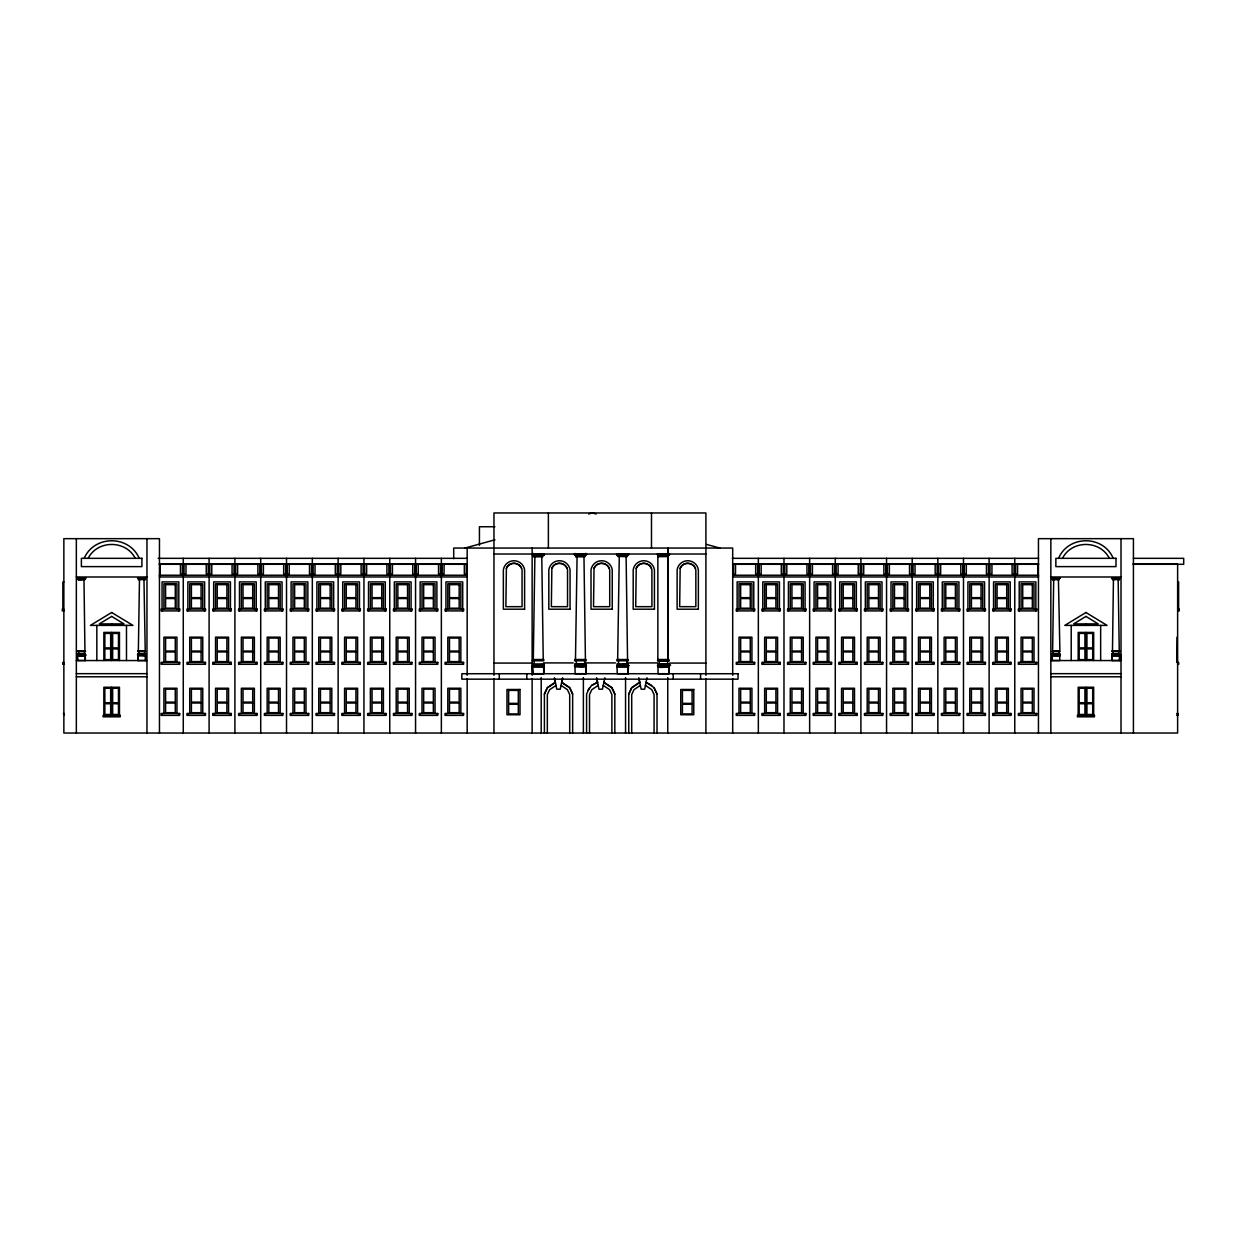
<?xml version="1.0" encoding="UTF-8"?>
<svg xmlns="http://www.w3.org/2000/svg" width="1246" height="1246" viewBox="0 0 1246 1246"><rect width="100%" height="100%" fill="white"/><g stroke="black" fill="none" stroke-linecap="round" stroke-linejoin="round"><path stroke-width="1.5" d="M85.32 653.979L85.304 660.551L77.859 660.551L77.626 655.271M77.361 655.271L77.875 653.979M78.7 653.979L78.7 651.611M84.448 653.979L84.448 651.611M85.258 654.508L85.304 660.551M532.696 673.728L532.104 665.613M532.696 664.943L543.723 664.959M532.867 666.47L532.914 673.728L543.723 673.728L544.331 665.629M543.957 666.065L532.431 666.065L532.93 664.18M534.129 664.196L534.129 660.754M575.045 666.47L575.107 673.728L585.9 673.728L585.978 666.485M575.107 664.943L575.107 664.18C591.352 661.86 588.969 668.962 574.531 665.613M585.199 556.619L575.636 556.619L575.745 553.769L585.293 553.785L585.293 554.891L575.636 554.891M576.322 664.196L576.322 660.754M576.228 554.891L576.228 556.619L576.228 555.482M584.654 664.196L584.654 660.769M616.941 666.065L617.284 673.728L628.077 673.728L628.451 666.065M617.3 664.943L628.093 664.196L628.809 665.629L616.599 665.613L628.233 664.959M618.499 664.196L618.499 660.754M626.831 664.196L626.831 660.769M658.013 666.47L658.075 673.728L668.868 673.728L668.868 664.196L657.701 663.931M657.374 665.613C688.586 661.237 653.963 672.606 658.075 664.18L668.868 664.196M659.29 664.196L659.29 660.754M667.622 664.196L667.622 660.769M669.102 666.485L668.868 673.728M668.65 664.196L669.009 664.959L657.95 664.943M1059.754 653.979L1059.754 660.551L1052.356 660.551L1052.216 653.979L1060.019 653.807L1052.06 653.792M1053.182 653.979L1053.197 651.611M1052.403 578.845L1053.135 579.795L1053.135 579.001M1058.898 653.979L1058.898 651.611M138.368 650.755L139.474 579.67M1112.476 650.755L1113.441 579.67M533.304 659.508L534.877 556.448L541.776 556.464L543.24 659.523M575.481 659.508L577.069 556.448L583.969 556.464L585.418 659.523M619.278 556.448L617.658 659.508M1052.621 650.755L1053.695 579.67M1112.943 578.393L1111.619 578.393L1112.647 577.646M1112.803 578.393L1119.204 577.817L1112.522 577.833M1119.889 578.035L1119.297 578.876L1118.846 578.035M137.512 578.051C140.159 576.602 137.294 580.558 137.808 577.755M145.984 578.378L144.785 578.035M145.844 578.378L144.941 577.63M1052.73 578.596C1068.445 579.032 1052.278 576.555 1052.029 578.533M1053.15 578.378L1052.73 577.63M1058.929 578.051L1060.268 578.222L1058.929 578.393M78.638 579.001L77.314 578.206L78.607 577.879M78.529 578.378L84.899 577.833L78.171 578.596L78.327 579.795L81.597 579.795M85.803 578.393C83.108 579.811 86.099 575.979 85.507 578.689M532.587 555L532.431 553.847M544.144 553.863L544.004 555.015M574.764 555L574.422 553.847M574.624 554.813C574.546 551.153 578.16 556.183 574.562 555M584.857 554.33L585.745 553.38L586.648 554.33L585.324 555.264L584.997 554.33L576.026 554.33M586.321 553.863L586.181 555.015M616.941 555L616.723 554.081M628.7 554.813L627.486 555.171L626.956 553.863M657.732 555C656.128 552.227 661.47 554.252 658.168 555.28M668.744 553.411L669.289 554.813M668.526 553.38C671.625 554.065 666.828 556.619 668.09 553.66M1119.5 660.551L1119.656 653.979L1119.5 660.551L1112.102 660.551L1112.18 653.979M138.072 653.979L137.994 660.551L145.595 660.551L145.595 653.979L137.73 653.807M145.455 660.551L145.439 653.979M1059.754 655.552L1059.692 654.508M562.335 679.07L560.264 689.194L556.775 689.194L554.704 679.07M562.662 677.746L561.681 682.481L569.702 687.839L572.646 694.193M604.84 677.746L602.457 689.194L598.952 689.194L596.896 679.07M616.723 665.613L628.809 665.629M647.032 677.746L644.634 689.194L641.145 689.194L639.073 679.07M506.374 568.347L505.876 606.677L522.058 606.677L522.058 570.185C521.217 562.226 509.038 560.825 506.374 568.347A8.192 8.192 0 0 1 521.56 568.347M551.853 568.347L551.355 606.677L567.537 606.677L567.537 570.185C566.681 562.226 554.517 560.825 551.853 568.347A8.192 8.192 0 0 1 567.039 568.347M594.03 568.347L593.532 606.677L609.715 606.677L609.715 570.185C608.873 562.226 596.694 560.825 594.03 568.347A8.192 8.192 0 0 1 609.216 568.347M636.223 568.347L635.709 606.677L651.907 606.677L651.907 570.185C651.051 562.226 638.887 560.825 636.223 568.347A8.192 8.192 0 0 1 651.393 568.347M680.16 568.347L679.662 606.677L695.844 606.677L695.844 570.185C694.988 562.226 682.824 560.825 680.16 568.347A8.192 8.192 0 0 1 695.346 568.347M574.764 666.065L586.414 666.065M544.393 694.193L547.337 687.839L555.358 682.481L554.377 677.746M628.763 694.193L631.706 687.839L639.728 682.481L638.746 677.746M1118.706 578.035L1120.029 578.035M138.773 577.879L138.711 578.051M144.645 578.035L145.533 577.568M77.33 578.035L78.373 577.63M533.786 554.813L533.662 553.504L532.244 553.847M544.424 554.579L542.913 555.171M616.521 554.081L618.452 554.081L616.941 555.155M1111.899 578.783L1112.647 577.833M1119.749 578.783L1119.204 577.817M138.555 578.596L145.143 577.817L138.415 577.833M85.367 578.86L84.899 577.833M533.366 553.769L533.366 554.891L543.116 554.891L543.116 553.785L533.553 553.769L533.6 556.619L533.6 555.482M618.203 554.33L627.486 554.891L627.486 553.785L617.923 553.769L627.486 554.891M627.283 553.785L628.7 553.863M668.261 553.785L658.713 553.769L658.713 554.891L668.261 554.891L667.747 553.769M587.769 690.533L591.803 685.191L597.535 682.232M589.529 687.839L586.586 694.006L586.586 733.037M1058.555 558.333C1068.429 534.923 1103.349 534.923 1113.223 558.333M1062.464 558.333C1071.762 539.845 1100.016 539.845 1109.314 558.333M84.198 558.333C94.198 534.923 129.21 534.923 139.209 558.333M88.123 558.333C97.531 539.845 125.862 539.845 135.269 558.333M658.495 555.56L658.745 556.619M533.989 554.813L532.385 555M1119.983 654.96L1111.603 654.975L1119.593 654.493M1052.122 654.493L1052.216 655.863L1059.754 655.879M1059.178 579.016L1052.481 579.499L1059.178 579.795M533.849 555L532.572 555.155M669.351 555.015L668.479 555.264M591.803 685.425L597.535 682.481L596.569 677.746M533.927 555.498L534.051 556.619M1112.725 579.795L1119.391 579.39L1112.709 579.016M138.477 579.795L145.33 579.39L138.477 579.016M544.019 555.171L542.695 554.081L544.346 553.863M628.373 555.171L626.863 554.579M658.62 555.155L657.53 555M555.358 682.232L547.337 687.621L544.393 694.006L544.393 733.037M555.996 685.393L549.626 689.677L547.337 694.598L547.337 733.037M598.189 685.393L591.803 689.677L589.514 694.598L589.514 733.037M639.728 682.232L631.706 687.621L628.763 694.006L628.763 733.037M640.366 685.393L633.98 689.677L631.706 694.598L631.706 733.037M465.054 548.053L494.974 539.798M588.657 513.991L592.411 512.963L596.149 513.991M144.988 579.795L144.629 578.206M1119.142 579.795L1118.877 578.206M145.548 578.845C143.773 578.066 145.471 580.729 144.661 579.001M144.941 578.206L144.162 578.596M1118.69 578.206L1112.74 578.222M138.913 651.611L138.913 653.979M145.735 651.627L137.73 651.611M1111.962 650.755L1119.733 650.755M1119.749 651.627L1111.837 651.611M137.59 654.975L145.595 655.552M137.839 655.552L137.994 660.551M138.15 655.879L145.595 655.863M1112.958 653.979L1112.958 651.611M1111.868 654.975L1112.102 660.551M1112.257 655.879L1119.656 655.863M494.911 526.746L479.43 526.746L479.43 545.327M493.961 554.018L536.014 554.018M539.876 554.018L578.627 554.018M582.505 554.018L621.24 554.018M625.118 554.018L705.906 554.018M626.115 556.464L627.548 659.523M158.18 558.333L467.172 558.333M732.337 558.333L1038.588 558.333M1133.424 558.333L1183.7 558.333L1183.7 564.298L1133.159 564.298M159.317 563.986L467.266 563.986M732.695 563.986L1038.588 563.986M1133.159 563.986L1177.626 563.986L1177.626 733.037L63.858 733.037L63.858 538.661L159.457 538.661L159.457 733.037M159.317 564.298L467.172 564.298M732.695 564.298L1038.588 564.298M159.317 575.231L467.172 575.231M732.695 575.231L1038.588 575.231M76.349 576.991L146.966 576.991M159.317 576.96L467.172 576.96M732.695 576.96L1038.588 576.96M1050.845 576.991L1121.011 576.991M145.143 578.596L138.477 578.596L139.396 578.596M143.96 579.67L145.221 650.755M63.858 581.913L62.861 581.913L62.861 609.029M1177.626 581.913L1178.623 581.913L1178.623 609.029M63.858 610.898L62.3 610.898L62.3 609.029L63.593 609.029L63.593 610.898M1177.626 610.898L1179.183 610.898L1179.183 609.029L1177.891 609.029L1177.891 610.898M139.116 650.755L137.854 650.755L145.034 650.755M84.946 650.755L83.98 579.67M1119.251 650.755L1118.16 579.67M137.854 653.807L145.86 653.792M137.901 654.508L145.533 654.493M1118.674 653.792L1111.837 653.807L1119.422 653.792M137.496 654.975L145.922 654.96M137.652 655.271L145.782 655.271M1111.759 655.271L1119.842 655.271M1111.946 655.552L1119.656 655.552M76.349 660.551L146.966 660.551M1050.845 660.551L1121.011 660.551M63.858 662.42L62.783 662.42L62.783 664.289L63.858 664.289M1176.707 662.42L1177.034 637.173M1177.626 662.42L1178.7 662.42L1178.7 664.289L1177.626 664.289M573.253 662.919L543.599 662.919L543.723 673.728M615.431 662.919L585.791 662.919L585.9 673.728M657.623 662.919L627.968 662.919L628.077 673.728M494.101 663.074L532.135 663.074M669.787 663.074L705.906 663.074M76.349 673.665L146.966 673.665M1050.845 673.665L1121.011 673.665M76.349 676.796L146.966 676.796M1050.845 676.796L1121.011 676.796M64.185 713.506L63.39 713.506L64.185 715.375M1177.018 713.506L1178.093 713.506L1178.093 715.375L1177.018 715.375M658.994 554.33L667.965 554.33M533.849 554.33L542.82 554.33M533.459 555.482L543.022 555.482M585.199 555.482L575.636 555.482L575.777 556.619M617.829 555.482L627.377 555.482M658.791 555.482L668.168 555.482M617.595 556.448L627.377 556.619M658.604 556.619L668.168 556.619M533.459 556.619L543.022 556.619M1053.182 578.206L1058.898 578.222M77.314 578.206L84.821 579.016L83.124 579.001M84.448 578.222L78.171 577.817M80.741 579.001L77.984 579.499L84.821 579.795L83.124 579.795M1052.777 650.755L1059.894 650.755L1058.43 579.67M85.46 650.755L77.626 650.755M1051.951 651.611L1060.035 651.611M85.585 651.611L77.626 651.627M77.953 653.792L85.086 653.807M1052.278 654.493L1059.848 654.508M1051.858 655.271L1059.848 655.271M1051.889 654.96L1059.91 655.552L1052.216 655.552M77.782 654.493L85.413 654.508M85.818 654.975C74.698 654.088 75.072 656.673 85.164 655.879M77.532 655.271L85.663 655.271M77.719 655.552L85.476 655.552M532.509 659.508L543.926 659.523M574.686 659.508L586.103 659.523M616.879 659.508L628.296 659.523M657.654 659.508L669.071 659.523M669.071 660.801L657.467 660.754L669.258 660.769M532.322 660.754L543.926 660.785M574.499 660.754L586.29 660.769M616.692 660.754L628.482 660.769M532.322 663.931L543.941 663.931M574.733 663.931L586.118 663.931M616.926 663.931L628.311 663.931M532.79 664.943L544.455 665.629L532.229 665.613M586.041 664.959L574.422 665.613L586.383 665.629M657.592 666.065L669.382 666.065M532.712 666.47L543.941 666.485M617.082 666.47L628.311 666.485M617.284 666.937L628.093 666.937M658.075 666.937L668.65 666.937M532.93 666.937L543.614 666.937M575.107 666.937L585.9 666.937M1052.73 579.779L1052.792 577.817M1118.737 579.001L1118.737 579.795L1118.737 578.596M706.653 544.44L719.767 548.053M646.051 682.481L651.783 685.425M603.874 682.481L611.879 687.839L614.823 694.193M646.051 682.232L654.072 687.621L657.016 694.006L657.016 733.037M645.412 685.393L651.783 689.677L654.072 694.598L654.072 733.037M603.874 682.232L611.879 687.621L614.823 694.006L614.823 733.037M603.22 685.393L609.606 689.677L611.895 694.598L611.895 733.037M561.681 682.232L569.702 687.621L572.646 694.006L572.646 733.037M561.043 685.393L567.428 689.677L569.702 694.598L569.702 733.037M654.072 687.839L657.016 694.193M1118.674 651.611L1118.674 653.979M144.614 651.611L144.614 653.979M1177.891 662.42L1177.891 664.289M1177.299 713.506L1177.299 715.375M1133.424 733.037L1133.424 538.661L1038.448 538.661L1038.448 733.037M1121.011 538.661L1121.011 733.037M1120.512 654.648L1120.512 660.489M1100.654 625.399L1100.654 660.551M1093.677 660.551L1093.677 632.423L1078.179 632.423L1078.179 660.551M1093.677 715.406L1093.677 687.262L1078.179 687.262L1078.179 715.406M1085.936 623.903L1085.936 625.399M1085.936 632.423L1085.936 660.551M1085.936 687.262L1085.936 715.406M1071.202 625.399L1071.202 660.551M1050.845 538.661L1050.845 733.037M1037.731 564.298L1037.731 573.923M1035.862 610.898L1035.862 581.913L1019.212 581.913L1019.212 610.898M1035.862 662.42L1035.862 664.289M1035.862 713.506L1035.862 715.375M1034.009 609.029L1034.009 583.782L1021.066 583.782L1021.066 609.029M1034.009 662.42L1034.009 637.173L1021.066 637.173L1021.066 662.42M1034.009 713.506L1034.009 688.244L1021.066 688.244L1021.066 713.506M1019.212 662.42L1019.212 664.289M1019.212 713.506L1019.212 715.375M1017.577 564.298L1017.577 573.923L1015.63 573.923L1015.63 564.298M1014.774 558.333L1014.774 733.037M1014.042 564.298L1014.042 573.923L1012.095 573.923L1012.095 564.298M1010.21 610.898L1010.21 581.913L993.56 581.913L993.56 610.898M1010.21 662.42L1010.21 664.289M1010.21 713.506L1010.21 715.375M1008.357 609.029L1008.357 583.782L995.414 583.782L995.414 609.029M1008.357 662.42L1008.357 637.173L995.414 637.173L995.414 662.42M1008.357 713.506L1008.357 688.244L995.414 688.244L995.414 713.506M993.56 662.42L993.56 664.289M993.56 713.506L993.56 715.375M991.941 564.298L991.941 573.923L989.994 573.923L989.994 564.298M989.122 558.333L989.122 733.037M988.405 564.298L988.405 573.923L986.443 573.923L986.443 564.298M984.574 610.898L984.574 581.913L967.924 581.913L967.924 610.898M984.574 662.42L984.574 664.289M984.574 713.506L984.574 715.375M982.72 609.029L982.72 583.782L969.777 583.782L969.777 609.029M982.72 662.42L982.72 637.173L969.777 637.173L969.777 662.42M982.72 713.506L982.72 688.244L969.777 688.244L969.777 713.506M967.924 662.42L967.924 664.289M967.924 713.506L967.924 715.375M966.304 564.298L966.304 573.923L964.342 573.923L964.342 564.298M963.485 558.333L963.485 733.037M962.753 564.298L962.753 573.923L960.806 573.923L960.806 564.298M958.937 610.898L958.937 581.913L942.288 581.913L942.288 610.898M958.937 662.42L958.937 664.289M958.937 713.506L958.937 715.375M957.084 609.029L957.084 583.782L944.125 583.782L944.125 609.029M957.084 662.42L957.084 637.173L944.125 637.173L944.125 662.42M957.084 713.506L957.084 688.244L944.125 688.244L944.125 713.506M942.288 662.42L942.288 664.289M942.288 713.506L942.288 715.375M940.652 564.298L940.652 573.923L938.705 573.923L938.705 564.298M937.849 558.333L937.849 733.037M937.117 564.298L937.117 573.923L935.17 573.923L935.17 564.298M933.285 610.898L933.285 581.913L916.635 581.913L916.635 610.898M933.285 662.42L933.285 664.289M933.285 713.506L933.285 715.375M931.432 609.029L931.432 583.782L918.489 583.782L918.489 609.029M931.432 662.42L931.432 637.173L918.489 637.173L918.489 662.42M931.432 713.506L931.432 688.244L918.489 688.244L918.489 713.506M916.635 662.42L916.635 664.289M916.635 713.506L916.635 715.375M915.016 564.298L915.016 573.923L913.053 573.923L913.053 564.298M912.197 558.333L912.197 733.037M911.48 564.298L911.48 573.923L909.518 573.923L909.518 564.298M907.649 610.898L907.649 581.913L890.999 581.913L890.999 610.898M907.649 662.42L907.649 664.289M907.649 713.506L907.649 715.375M905.795 609.029L905.795 583.782L892.852 583.782L892.852 609.029M905.795 662.42L905.795 637.173L892.852 637.173L892.852 662.42M905.795 713.506L905.795 688.244L892.852 688.244L892.852 713.506M890.999 662.42L890.999 664.289M890.999 713.506L890.999 715.375M889.364 564.298L889.364 573.923L887.417 573.923L887.417 564.298M886.56 558.333L886.56 733.037M885.828 564.298L885.828 573.923L883.881 573.923L883.881 564.298M881.997 610.898L881.997 581.913L865.347 581.913L865.347 610.898M881.997 662.42L881.997 664.289M881.997 713.506L881.997 715.375M880.143 609.029L880.143 583.782L867.2 583.782L867.2 609.029M880.143 662.42L880.143 637.173L867.2 637.173L867.2 662.42M880.143 713.506L880.143 688.244L867.2 688.244L867.2 713.506M865.347 662.42L865.347 664.289M865.347 713.506L865.347 715.375M863.727 564.298L863.727 573.923L861.78 573.923L861.78 564.298M860.908 558.333L860.908 733.037M860.192 564.298L860.192 573.923L858.229 573.923L858.229 564.298M856.36 610.898L856.36 581.913L839.711 581.913L839.711 610.898M856.36 662.42L856.36 664.289M856.36 713.506L856.36 715.375M854.507 609.029L854.507 583.782L841.564 583.782L841.564 609.029M854.507 662.42L854.507 637.173L841.564 637.173L841.564 662.42M854.507 713.506L854.507 688.244L841.564 688.244L841.564 713.506M839.711 662.42L839.711 664.289M839.711 713.506L839.711 715.375M838.091 564.298L838.091 573.923L836.128 573.923L836.128 564.298M835.272 558.333L835.272 733.037M834.54 564.298L834.54 573.923L832.593 573.923L832.593 564.298M830.724 610.898L830.724 581.913L814.074 581.913L814.074 610.898M830.724 662.42L830.724 664.289M830.724 713.506L830.724 715.375M828.87 609.029L828.87 583.782L815.912 583.782L815.912 609.029M828.87 662.42L828.87 637.173L815.912 637.173L815.912 662.42M828.87 713.506L828.87 688.244L815.912 688.244L815.912 713.506M814.074 662.42L814.074 664.289M814.074 713.506L814.074 715.375M812.439 564.298L812.439 573.923L810.492 573.923L810.492 564.298M809.635 558.333L809.635 733.037M808.903 564.298L808.903 573.923L806.956 573.923L806.956 564.298M805.072 610.898L805.072 581.913L788.422 581.913L788.422 610.898M805.072 662.42L805.072 664.289M805.072 713.506L805.072 715.375M803.218 609.029L803.218 583.782L790.275 583.782L790.275 609.029M803.218 662.42L803.218 637.173L790.275 637.173L790.275 662.42M803.218 713.506L803.218 688.244L790.275 688.244L790.275 713.506M788.422 662.42L788.422 664.289M788.422 713.506L788.422 715.375M786.802 564.298L786.802 573.923L784.84 573.923L784.84 564.298M783.983 558.333L783.983 733.037M783.267 564.298L783.267 573.923L781.304 573.923L781.304 564.298M779.435 610.898L779.435 581.913L762.786 581.913L762.786 610.898M779.435 662.42L779.435 664.289M779.435 713.506L779.435 715.375M777.582 609.029L777.582 583.782L764.639 583.782L764.639 609.029M777.582 662.42L777.582 637.173L764.639 637.173L764.639 662.42M777.582 713.506L777.582 688.244L764.639 688.244L764.639 713.506M762.786 662.42L762.786 664.289M762.786 713.506L762.786 715.375M761.15 564.298L761.15 573.923L759.203 573.923L759.203 564.298M758.347 558.333L758.347 733.037M757.615 564.298L757.615 573.923L755.668 573.923L755.668 564.298M753.783 610.898L753.783 581.913L737.134 581.913L737.134 610.898M753.783 662.42L753.783 664.289M753.783 713.506L753.783 715.375M751.93 609.029L751.93 583.782L738.987 583.782L738.987 609.029M751.93 662.42L751.93 637.173L738.987 637.173L738.987 662.42M751.93 713.506L751.93 688.244L738.987 688.244L738.987 713.506M737.134 662.42L737.134 664.289M737.134 713.506L737.134 715.375M735.514 564.298L735.514 573.923L733.567 573.923L733.567 564.298M732.695 675.239L732.695 548.053L453.7 548.053L453.7 558.675M732.695 678.634L732.695 733.037M705.906 675.239L705.906 512.963L493.961 512.963L493.961 675.239M705.906 678.556L705.906 733.037M700.579 673.728L700.579 679.163M673.214 673.728L673.214 679.163M667.887 548.053L667.887 660.193M667.747 548.053L667.747 659.819M667.747 677.559L667.747 733.037M657.857 553.847L657.857 660.193M651.487 512.963L651.487 548.053M625.554 677.559L625.554 733.037M583.377 677.559L583.377 733.037M548.38 512.963L548.38 548.053M541.2 677.559L541.2 733.037M532.135 548.053L532.135 675.239M532.135 678.556L532.135 733.037M526.809 673.728L526.809 679.163M499.288 673.728L499.288 679.163M493.961 678.556L493.961 733.037M467.172 548.053L467.172 675.239M467.172 678.634L467.172 733.037M466.315 564.298L466.315 573.923L464.337 573.923L464.337 564.298M462.702 610.898L462.702 581.913L445.943 581.913L445.943 610.898M462.702 662.42L462.702 664.289M462.702 713.506L462.702 715.375M460.849 609.029L460.849 583.782L447.812 583.782L447.812 609.029M460.849 662.42L460.849 637.173L447.812 637.173L447.812 662.42M460.849 713.506L460.849 688.244L447.812 688.244L447.812 713.506M445.943 662.42L445.943 664.289M445.943 713.506L445.943 715.375M444.059 564.298L444.059 573.923L442.096 573.923L442.096 564.298M441.364 558.333L441.364 733.037M440.492 564.298L440.492 573.923L438.53 573.923L438.53 564.298M436.894 610.898L436.894 581.913L420.136 581.913L420.136 610.898M436.894 662.42L436.894 664.289M436.894 713.506L436.894 715.375M435.041 609.029L435.041 583.782L422.005 583.782L422.005 609.029M435.041 662.42L435.041 637.173L422.005 637.173L422.005 662.42M435.041 713.506L435.041 688.244L422.005 688.244L422.005 713.506M420.136 662.42L420.136 664.289M420.136 713.506L420.136 715.375M418.251 564.298L418.251 573.923L416.289 573.923L416.289 564.298M415.557 558.333L415.557 733.037M414.684 564.298L414.684 573.923L412.722 573.923L412.722 564.298M411.087 610.898L411.087 581.913L394.328 581.913L394.328 610.898M411.087 662.42L411.087 664.289M411.087 713.506L411.087 715.375M409.218 609.029L409.218 583.782L396.197 583.782L396.197 609.029M409.218 662.42L409.218 637.173L396.197 637.173L396.197 662.42M409.218 713.506L409.218 688.244L396.197 688.244L396.197 713.506M394.328 662.42L394.328 664.289M394.328 713.506L394.328 715.375M392.443 564.298L392.443 573.923L390.481 573.923L390.481 564.298M389.749 558.333L389.749 733.037M388.877 564.298L388.877 573.923L386.914 573.923L386.914 564.298M385.279 610.898L385.279 581.913L368.52 581.913L368.52 610.898M385.279 662.42L385.279 664.289M385.279 713.506L385.279 715.375M383.41 609.029L383.41 583.782L370.389 583.782L370.389 609.029M383.41 662.42L383.41 637.173L370.389 637.173L370.389 662.42M383.41 713.506L383.41 688.244L370.389 688.244L370.389 713.506M368.52 662.42L368.52 664.289M368.52 713.506L368.52 715.375M366.636 564.298L366.636 573.923L364.673 573.923L364.673 564.298M363.941 558.333L363.941 733.037M363.069 564.298L363.069 573.923L361.106 573.923L361.106 564.298M359.471 610.898L359.471 581.913L342.712 581.913L342.712 610.898M359.471 662.42L359.471 664.289M359.471 713.506L359.471 715.375M357.602 609.029L357.602 583.782L344.581 583.782L344.581 609.029M357.602 662.42L357.602 637.173L344.581 637.173L344.581 662.42M357.602 713.506L357.602 688.244L344.581 688.244L344.581 713.506M342.712 662.42L342.712 664.289M342.712 713.506L342.712 715.375M340.828 564.298L340.828 573.923L338.865 573.923L338.865 564.298M338.133 558.333L338.133 733.037M337.261 564.298L337.261 573.923L335.299 573.923L335.299 564.298M333.663 610.898L333.663 581.913L316.905 581.913L316.905 610.898M333.663 662.42L333.663 664.289M333.663 713.506L333.663 715.375M331.794 609.029L331.794 583.782L318.774 583.782L318.774 609.029M331.794 662.42L331.794 637.173L318.774 637.173L318.774 662.42M331.794 713.506L331.794 688.244L318.774 688.244L318.774 713.506M316.905 662.42L316.905 664.289M316.905 713.506L316.905 715.375M315.02 564.298L315.02 573.923L313.058 573.923L313.058 564.298M312.325 558.333L312.325 733.037M311.453 564.298L311.453 573.923L309.491 573.923L309.491 564.298M307.855 610.898L307.855 581.913L291.097 581.913L291.097 610.898M307.855 662.42L307.855 664.289M307.855 713.506L307.855 715.375M305.986 609.029L305.986 583.782L292.966 583.782L292.966 609.029M305.986 662.42L305.986 637.173L292.966 637.173L292.966 662.42M305.986 713.506L305.986 688.244L292.966 688.244L292.966 713.506M291.097 662.42L291.097 664.289M291.097 713.506L291.097 715.375M289.212 564.298L289.212 573.923L287.25 573.923L287.25 564.298M286.518 558.333L286.518 733.037M285.646 564.298L285.646 573.923L283.683 573.923L283.683 564.298M282.048 610.898L282.048 581.913L265.289 581.913L265.289 610.898M282.048 662.42L282.048 664.289M282.048 713.506L282.048 715.375M280.179 609.029L280.179 583.782L267.158 583.782L267.158 609.029M280.179 662.42L280.179 637.173L267.158 637.173L267.158 662.42M280.179 713.506L280.179 688.244L267.158 688.244L267.158 713.506M265.289 662.42L265.289 664.289M265.289 713.506L265.289 715.375M263.404 564.298L263.404 573.923L261.442 573.923L261.442 564.298M260.71 558.333L260.71 733.037M259.838 564.298L259.838 573.923L257.875 573.923L257.875 564.298M256.24 610.898L256.24 581.913L239.481 581.913L239.481 610.898M256.24 662.42L256.24 664.289M256.24 713.506L256.24 715.375M254.371 609.029L254.371 583.782L241.35 583.782L241.35 609.029M254.371 662.42L254.371 637.173L241.35 637.173L241.35 662.42M254.371 713.506L254.371 688.244L241.35 688.244L241.35 713.506M239.481 662.42L239.481 664.289M239.481 713.506L239.481 715.375M237.597 564.298L237.597 573.923L235.634 573.923L235.634 564.298M234.902 558.333L234.902 733.037M234.03 564.298L234.03 573.923L232.068 573.923L232.068 564.298M230.432 610.898L230.432 581.913L213.673 581.913L213.673 610.898M230.432 662.42L230.432 664.289M230.432 713.506L230.432 715.375M228.563 609.029L228.563 583.782L215.542 583.782L215.542 609.029M228.563 662.42L228.563 637.173L215.542 637.173L215.542 662.42M228.563 713.506L228.563 688.244L215.542 688.244L215.542 713.506M213.673 662.42L213.673 664.289M213.673 713.506L213.673 715.375M211.789 564.298L211.789 573.923L209.811 573.923L209.811 564.298M209.094 558.333L209.094 733.037M208.222 564.298L208.222 573.923L206.26 573.923L206.26 564.298M204.624 610.898L204.624 581.913L187.866 581.913L187.866 610.898M204.624 662.42L204.624 664.289M204.624 713.506L204.624 715.375M202.755 609.029L202.755 583.782L189.735 583.782L189.735 609.029M202.755 662.42L202.755 637.173L189.735 637.173L189.735 662.42M202.755 713.506L202.755 688.244L189.735 688.244L189.735 713.506M187.866 662.42L187.866 664.289M187.866 713.506L187.866 715.375M185.981 564.298L185.981 573.923L184.003 573.923L184.003 564.298M183.271 558.333L183.271 733.037M182.414 564.298L182.414 573.923L180.452 573.923L180.452 564.298M178.817 610.898L178.817 581.913L162.058 581.913L162.058 610.898M178.817 662.42L178.817 664.289M178.817 713.506L178.817 715.375M176.948 609.029L176.948 583.782L163.911 583.782L163.911 609.029M176.948 662.42L176.948 637.173L163.911 637.173L163.911 662.42M176.948 713.506L176.948 688.244L163.911 688.244L163.911 713.506M162.058 662.42L162.058 664.289M162.058 713.506L162.058 715.375M160.173 564.298L160.173 573.923M146.966 538.661L146.966 733.037M126.485 625.399L126.485 660.551M119.46 660.551L119.46 632.423L103.854 632.423L103.854 660.551M119.46 715.406L119.46 687.262L103.854 687.262L103.854 715.406M111.657 623.903L111.657 625.399M111.657 632.423L111.657 660.551M111.657 687.262L111.657 715.406M96.83 625.399L96.83 660.551M76.349 538.661L76.349 733.037M63.593 662.42L63.593 664.289M1085.936 612.502L1064.8 625.399L1107.071 625.399L1085.936 612.502M1085.936 616.412L1073.663 623.903L1098.193 623.903L1085.936 616.412M111.657 612.502L90.382 625.399L132.933 625.399L111.657 612.502M111.657 616.412L99.306 623.903L124.008 623.903L111.657 616.412M141.919 558.333L81.395 558.333L81.395 566.619L141.919 566.619L141.919 558.333M1115.995 558.333L1055.86 558.333L1055.86 566.619L1115.995 566.619L1115.995 558.333M175.281 584.67L165.593 584.67L165.593 597.659L175.281 597.659L175.281 584.67M201.089 584.67L191.401 584.67L191.401 597.659L201.089 597.659L201.089 584.67M226.897 584.67L217.209 584.67L217.209 597.659L226.897 597.659L226.897 584.67M252.704 584.67L243.017 584.67L243.017 597.659L252.704 597.659L252.704 584.67M278.512 584.67L268.825 584.67L268.825 597.659L278.512 597.659L278.512 584.67M304.32 584.67L294.632 584.67L294.632 597.659L304.32 597.659L304.32 584.67M330.128 584.67L320.44 584.67L320.44 597.659L330.128 597.659L330.128 584.67M355.935 584.67L346.248 584.67L346.248 597.659L355.935 597.659L355.935 584.67M381.743 584.67L372.056 584.67L372.056 597.659L381.743 597.659L381.743 584.67M407.551 584.67L397.863 584.67L397.863 597.659L407.551 597.659L407.551 584.67M433.359 584.67L423.671 584.67L423.671 597.659L433.359 597.659L433.359 584.67M459.167 584.67L449.479 584.67L449.479 597.659L459.167 597.659L459.167 584.67M750.279 584.67L740.654 584.67L740.654 597.659L750.279 597.659L750.279 584.67M775.915 584.67L766.29 584.67L766.29 597.659L775.915 597.659L775.915 584.67M801.567 584.67L791.942 584.67L791.942 597.659L801.567 597.659L801.567 584.67M827.204 584.67L817.578 584.67L817.578 597.659L827.204 597.659L827.204 584.67M852.84 584.67L843.215 584.67L843.215 597.659L852.84 597.659L852.84 584.67M878.492 584.67L868.867 584.67L868.867 597.659L878.492 597.659L878.492 584.67M904.129 584.67L894.503 584.67L894.503 597.659L904.129 597.659L904.129 584.67M929.781 584.67L920.155 584.67L920.155 597.659L929.781 597.659L929.781 584.67M955.417 584.67L945.792 584.67L945.792 597.659L955.417 597.659L955.417 584.67M981.054 584.67L971.428 584.67L971.428 597.659L981.054 597.659L981.054 584.67M1006.706 584.67L997.08 584.67L997.08 597.659L1006.706 597.659L1006.706 584.67M1032.342 584.67L1022.717 584.67L1022.717 597.659L1032.342 597.659L1032.342 584.67M175.281 598.547L165.593 598.547L165.593 608.204L175.281 608.204L175.281 598.547M201.089 598.547L191.401 598.547L191.401 608.204L201.089 608.204L201.089 598.547M226.897 598.547L217.209 598.547L217.209 608.204L226.897 608.204L226.897 598.547M252.704 598.547L243.017 598.547L243.017 608.204L252.704 608.204L252.704 598.547M278.512 598.547L268.825 598.547L268.825 608.204L278.512 608.204L278.512 598.547M304.32 598.547L294.632 598.547L294.632 608.204L304.32 608.204L304.32 598.547M330.128 598.547L320.44 598.547L320.44 608.204L330.128 608.204L330.128 598.547M355.935 598.547L346.248 598.547L346.248 608.204L355.935 608.204L355.935 598.547M381.743 598.547L372.056 598.547L372.056 608.204L381.743 608.204L381.743 598.547M407.551 598.547L397.863 598.547L397.863 608.204L407.551 608.204L407.551 598.547M433.359 598.547L423.671 598.547L423.671 608.204L433.359 608.204L433.359 598.547M459.167 598.547L449.479 598.547L449.479 608.204L459.167 608.204L459.167 598.547M750.279 598.547L740.654 598.547L740.654 608.204L750.279 608.204L750.279 598.547M775.915 598.547L766.29 598.547L766.29 608.204L775.915 608.204L775.915 598.547M801.567 598.547L791.942 598.547L791.942 608.204L801.567 608.204L801.567 598.547M827.204 598.547L817.578 598.547L817.578 608.204L827.204 608.204L827.204 598.547M852.84 598.547L843.215 598.547L843.215 608.204L852.84 608.204L852.84 598.547M878.492 598.547L868.867 598.547L868.867 608.204L878.492 608.204L878.492 598.547M904.129 598.547L894.503 598.547L894.503 608.204L904.129 608.204L904.129 598.547M929.781 598.547L920.155 598.547L920.155 608.204L929.781 608.204L929.781 598.547M955.417 598.547L945.792 598.547L945.792 608.204L955.417 608.204L955.417 598.547M981.054 598.547L971.428 598.547L971.428 608.204L981.054 608.204L981.054 598.547M1006.706 598.547L997.08 598.547L997.08 608.204L1006.706 608.204L1006.706 598.547M1032.342 598.547L1022.717 598.547L1022.717 608.204L1032.342 608.204L1032.342 598.547M179.689 609.029L161.17 609.029L161.17 610.898L179.689 610.898L179.689 609.029M205.497 609.029L186.978 609.029L186.978 610.898L205.497 610.898L205.497 609.029M231.304 609.029L212.786 609.029L212.786 610.898L231.304 610.898L231.304 609.029M257.112 609.029L238.609 609.029L238.609 610.898L257.112 610.898L257.112 609.029M282.92 609.029L264.417 609.029L264.417 610.898L282.92 610.898L282.92 609.029M308.728 609.029L290.225 609.029L290.225 610.898L308.728 610.898L308.728 609.029M334.535 609.029L316.032 609.029L316.032 610.898L334.535 610.898L334.535 609.029M360.343 609.029L341.84 609.029L341.84 610.898L360.343 610.898L360.343 609.029M386.167 609.029L367.648 609.029L367.648 610.898L386.167 610.898L386.167 609.029M411.974 609.029L393.456 609.029L393.456 610.898L411.974 610.898L411.974 609.029M437.782 609.029L419.263 609.029L419.263 610.898L437.782 610.898L437.782 609.029M463.59 609.029L445.071 609.029L445.071 610.898L463.59 610.898L463.59 609.029M754.655 609.029L736.261 609.029L736.261 610.898L754.655 610.898L754.655 609.029M780.308 609.029L761.913 609.029L761.913 610.898L780.308 610.898L780.308 609.029M805.944 609.029L787.55 609.029L787.55 610.898L805.944 610.898L805.944 609.029M831.596 609.029L813.202 609.029L813.202 610.898L831.596 610.898L831.596 609.029M857.232 609.029L838.838 609.029L838.838 610.898L857.232 610.898L857.232 609.029M882.869 609.029L864.475 609.029L864.475 610.898L882.869 610.898L882.869 609.029M908.521 609.029L890.127 609.029L890.127 610.898L908.521 610.898L908.521 609.029M934.157 609.029L915.763 609.029L915.763 610.898L934.157 610.898L934.157 609.029M959.809 609.029L941.415 609.029L941.415 610.898L959.809 610.898L959.809 609.029M985.446 609.029L967.052 609.029L967.052 610.898L985.446 610.898L985.446 609.029M1011.082 609.029L992.688 609.029L992.688 610.898L1011.082 610.898L1011.082 609.029M1036.734 609.029L1018.34 609.029L1018.34 610.898L1036.734 610.898L1036.734 609.029M524.597 609.201L503.353 609.201L503.353 569.843A10.747 10.747 0 0 1 524.597 569.843L524.597 609.201M570.061 609.201L548.816 609.201L548.816 569.843A10.747 10.747 0 0 1 570.061 569.843L570.061 609.201M612.253 609.201L591.009 609.201L591.009 569.843A10.747 10.747 0 0 1 612.253 569.843L612.253 609.201M654.43 609.201L633.186 609.201L633.186 569.843A10.747 10.747 0 0 1 654.43 569.843L654.43 609.201M698.367 609.201L677.123 609.201L677.123 569.843A10.747 10.747 0 0 1 698.367 569.843L698.367 609.201M110.66 633.42L104.851 633.42L104.851 647.889L110.66 647.889L110.66 633.42M118.463 633.42L112.654 633.42L112.654 647.889L118.463 647.889L118.463 633.42M1084.939 633.42L1079.176 633.42L1079.176 647.889L1084.939 647.889L1084.939 633.42M1092.695 633.42L1086.933 633.42L1086.933 647.889L1092.695 647.889L1092.695 633.42M175.281 638.061L165.593 638.061L165.593 651.051L175.281 651.051L175.281 638.061M201.089 638.061L191.401 638.061L191.401 651.051L201.089 651.051L201.089 638.061M226.897 638.061L217.209 638.061L217.209 651.051L226.897 651.051L226.897 638.061M252.704 638.061L243.017 638.061L243.017 651.051L252.704 651.051L252.704 638.061M278.512 638.061L268.825 638.061L268.825 651.051L278.512 651.051L278.512 638.061M304.32 638.061L294.632 638.061L294.632 651.051L304.32 651.051L304.32 638.061M330.128 638.061L320.44 638.061L320.44 651.051L330.128 651.051L330.128 638.061M355.935 638.061L346.248 638.061L346.248 651.051L355.935 651.051L355.935 638.061M381.743 638.061L372.056 638.061L372.056 651.051L381.743 651.051L381.743 638.061M407.551 638.061L397.863 638.061L397.863 651.051L407.551 651.051L407.551 638.061M433.359 638.061L423.671 638.061L423.671 651.051L433.359 651.051L433.359 638.061M459.167 638.061L449.479 638.061L449.479 651.051L459.167 651.051L459.167 638.061M750.279 638.061L740.654 638.061L740.654 651.051L750.279 651.051L750.279 638.061M775.915 638.061L766.29 638.061L766.29 651.051L775.915 651.051L775.915 638.061M801.567 638.061L791.942 638.061L791.942 651.051L801.567 651.051L801.567 638.061M827.204 638.061L817.578 638.061L817.578 651.051L827.204 651.051L827.204 638.061M852.84 638.061L843.215 638.061L843.215 651.051L852.84 651.051L852.84 638.061M878.492 638.061L868.867 638.061L868.867 651.051L878.492 651.051L878.492 638.061M904.129 638.061L894.503 638.061L894.503 651.051L904.129 651.051L904.129 638.061M929.781 638.061L920.155 638.061L920.155 651.051L929.781 651.051L929.781 638.061M955.417 638.061L945.792 638.061L945.792 651.051L955.417 651.051L955.417 638.061M981.054 638.061L971.428 638.061L971.428 651.051L981.054 651.051L981.054 638.061M1006.706 638.061L997.08 638.061L997.08 651.051L1006.706 651.051L1006.706 638.061M1032.342 638.061L1022.717 638.061L1022.717 651.051L1032.342 651.051L1032.342 638.061M110.66 648.886L104.851 648.886L104.851 659.632L110.66 659.632L110.66 648.886M118.463 648.886L112.654 648.886L112.654 659.632L118.463 659.632L118.463 648.886M1084.939 648.886L1079.176 648.886L1079.176 659.632L1084.939 659.632L1084.939 648.886M1092.695 648.886L1086.933 648.886L1086.933 659.632L1092.695 659.632L1092.695 648.886M175.281 651.938L165.593 651.938L165.593 661.595L175.281 661.595L175.281 651.938M201.089 651.938L191.401 651.938L191.401 661.595L201.089 661.595L201.089 651.938M226.897 651.938L217.209 651.938L217.209 661.595L226.897 661.595L226.897 651.938M252.704 651.938L243.017 651.938L243.017 661.595L252.704 661.595L252.704 651.938M278.512 651.938L268.825 651.938L268.825 661.595L278.512 661.595L278.512 651.938M304.32 651.938L294.632 651.938L294.632 661.595L304.32 661.595L304.32 651.938M330.128 651.938L320.44 651.938L320.44 661.595L330.128 661.595L330.128 651.938M355.935 651.938L346.248 651.938L346.248 661.595L355.935 661.595L355.935 651.938M381.743 651.938L372.056 651.938L372.056 661.595L381.743 661.595L381.743 651.938M407.551 651.938L397.863 651.938L397.863 661.595L407.551 661.595L407.551 651.938M433.359 651.938L423.671 651.938L423.671 661.595L433.359 661.595L433.359 651.938M459.167 651.938L449.479 651.938L449.479 661.595L459.167 661.595L459.167 651.938M750.279 651.938L740.654 651.938L740.654 661.595L750.279 661.595L750.279 651.938M775.915 651.938L766.29 651.938L766.29 661.595L775.915 661.595L775.915 651.938M801.567 651.938L791.942 651.938L791.942 661.595L801.567 661.595L801.567 651.938M827.204 651.938L817.578 651.938L817.578 661.595L827.204 661.595L827.204 651.938M852.84 651.938L843.215 651.938L843.215 661.595L852.84 661.595L852.84 651.938M878.492 651.938L868.867 651.938L868.867 661.595L878.492 661.595L878.492 651.938M904.129 651.938L894.503 651.938L894.503 661.595L904.129 661.595L904.129 651.938M929.781 651.938L920.155 651.938L920.155 661.595L929.781 661.595L929.781 651.938M955.417 651.938L945.792 651.938L945.792 661.595L955.417 661.595L955.417 651.938M981.054 651.938L971.428 651.938L971.428 661.595L981.054 661.595L981.054 651.938M1006.706 651.938L997.08 651.938L997.08 661.595L1006.706 661.595L1006.706 651.938M1032.342 651.938L1022.717 651.938L1022.717 661.595L1032.342 661.595L1032.342 651.938M179.689 662.42L161.17 662.42L161.17 664.289L179.689 664.289L179.689 662.42M205.497 662.42L186.978 662.42L186.978 664.289L205.497 664.289L205.497 662.42M231.304 662.42L212.786 662.42L212.786 664.289L231.304 664.289L231.304 662.42M257.112 662.42L238.609 662.42L238.609 664.289L257.112 664.289L257.112 662.42M282.92 662.42L264.417 662.42L264.417 664.289L282.92 664.289L282.92 662.42M308.728 662.42L290.225 662.42L290.225 664.289L308.728 664.289L308.728 662.42M334.535 662.42L316.032 662.42L316.032 664.289L334.535 664.289L334.535 662.42M360.343 662.42L341.84 662.42L341.84 664.289L360.343 664.289L360.343 662.42M386.167 662.42L367.648 662.42L367.648 664.289L386.167 664.289L386.167 662.42M411.974 662.42L393.456 662.42L393.456 664.289L411.974 664.289L411.974 662.42M437.782 662.42L419.263 662.42L419.263 664.289L437.782 664.289L437.782 662.42M463.59 662.42L445.071 662.42L445.071 664.289L463.59 664.289L463.59 662.42M754.655 662.42L736.261 662.42L736.261 664.289L754.655 664.289L754.655 662.42M780.308 662.42L761.913 662.42L761.913 664.289L780.308 664.289L780.308 662.42M805.944 662.42L787.55 662.42L787.55 664.289L805.944 664.289L805.944 662.42M831.596 662.42L813.202 662.42L813.202 664.289L831.596 664.289L831.596 662.42M857.232 662.42L838.838 662.42L838.838 664.289L857.232 664.289L857.232 662.42M882.869 662.42L864.475 662.42L864.475 664.289L882.869 664.289L882.869 662.42M908.521 662.42L890.127 662.42L890.127 664.289L908.521 664.289L908.521 662.42M934.157 662.42L915.763 662.42L915.763 664.289L934.157 664.289L934.157 662.42M959.809 662.42L941.415 662.42L941.415 664.289L959.809 664.289L959.809 662.42M985.446 662.42L967.052 662.42L967.052 664.289L985.446 664.289L985.446 662.42M1011.082 662.42L992.688 662.42L992.688 664.289L1011.082 664.289L1011.082 662.42M1036.734 662.42L1018.34 662.42L1018.34 664.289L1036.734 664.289L1036.734 662.42M738.037 673.728L461.845 673.728L461.845 679.163L738.037 679.163L738.037 673.728M110.66 688.275L104.851 688.275L104.851 702.728L110.66 702.728L110.66 688.275M118.463 688.275L112.654 688.275L112.654 702.728L118.463 702.728L118.463 688.275M1084.939 688.275L1079.176 688.275L1079.176 702.728L1084.939 702.728L1084.939 688.275M1092.695 688.275L1086.933 688.275L1086.933 702.728L1092.695 702.728L1092.695 688.275M175.281 689.147L165.593 689.147L165.593 702.121L175.281 702.121L175.281 689.147M201.089 689.147L191.401 689.147L191.401 702.121L201.089 702.121L201.089 689.147M226.897 689.147L217.209 689.147L217.209 702.121L226.897 702.121L226.897 689.147M252.704 689.147L243.017 689.147L243.017 702.121L252.704 702.121L252.704 689.147M278.512 689.147L268.825 689.147L268.825 702.121L278.512 702.121L278.512 689.147M304.32 689.147L294.632 689.147L294.632 702.121L304.32 702.121L304.32 689.147M330.128 689.147L320.44 689.147L320.44 702.121L330.128 702.121L330.128 689.147M355.935 689.147L346.248 689.147L346.248 702.121L355.935 702.121L355.935 689.147M381.743 689.147L372.056 689.147L372.056 702.121L381.743 702.121L381.743 689.147M407.551 689.147L397.863 689.147L397.863 702.121L407.551 702.121L407.551 689.147M433.359 689.147L423.671 689.147L423.671 702.121L433.359 702.121L433.359 689.147M459.167 689.147L449.479 689.147L449.479 702.121L459.167 702.121L459.167 689.147M750.279 689.147L740.654 689.147L740.654 702.121L750.279 702.121L750.279 689.147M775.915 689.147L766.29 689.147L766.29 702.121L775.915 702.121L775.915 689.147M801.567 689.147L791.942 689.147L791.942 702.121L801.567 702.121L801.567 689.147M827.204 689.147L817.578 689.147L817.578 702.121L827.204 702.121L827.204 689.147M852.84 689.147L843.215 689.147L843.215 702.121L852.84 702.121L852.84 689.147M878.492 689.147L868.867 689.147L868.867 702.121L878.492 702.121L878.492 689.147M904.129 689.147L894.503 689.147L894.503 702.121L904.129 702.121L904.129 689.147M929.781 689.147L920.155 689.147L920.155 702.121L929.781 702.121L929.781 689.147M955.417 689.147L945.792 689.147L945.792 702.121L955.417 702.121L955.417 689.147M981.054 689.147L971.428 689.147L971.428 702.121L981.054 702.121L981.054 689.147M1006.706 689.147L997.08 689.147L997.08 702.121L1006.706 702.121L1006.706 689.147M1032.342 689.147L1022.717 689.147L1022.717 702.121L1032.342 702.121L1032.342 689.147M520.003 689.49L506.966 689.49L506.966 714.752L520.003 714.752L520.003 689.49M693.773 689.49L680.752 689.49L680.752 714.752L693.773 714.752L693.773 689.49M518.32 690.393L508.633 690.393L508.633 703.367L518.32 703.367L518.32 690.393M692.106 690.393L682.419 690.393L682.419 703.367L692.106 703.367L692.106 690.393M175.281 703.024L165.593 703.024L165.593 712.681L175.281 712.681L175.281 703.024M201.089 703.024L191.401 703.024L191.401 712.681L201.089 712.681L201.089 703.024M226.897 703.024L217.209 703.024L217.209 712.681L226.897 712.681L226.897 703.024M252.704 703.024L243.017 703.024L243.017 712.681L252.704 712.681L252.704 703.024M278.512 703.024L268.825 703.024L268.825 712.681L278.512 712.681L278.512 703.024M304.32 703.024L294.632 703.024L294.632 712.681L304.32 712.681L304.32 703.024M330.128 703.024L320.44 703.024L320.44 712.681L330.128 712.681L330.128 703.024M355.935 703.024L346.248 703.024L346.248 712.681L355.935 712.681L355.935 703.024M381.743 703.024L372.056 703.024L372.056 712.681L381.743 712.681L381.743 703.024M407.551 703.024L397.863 703.024L397.863 712.681L407.551 712.681L407.551 703.024M433.359 703.024L423.671 703.024L423.671 712.681L433.359 712.681L433.359 703.024M459.167 703.024L449.479 703.024L449.479 712.681L459.167 712.681L459.167 703.024M750.279 703.024L740.654 703.024L740.654 712.681L750.279 712.681L750.279 703.024M775.915 703.024L766.29 703.024L766.29 712.681L775.915 712.681L775.915 703.024M801.567 703.024L791.942 703.024L791.942 712.681L801.567 712.681L801.567 703.024M827.204 703.024L817.578 703.024L817.578 712.681L827.204 712.681L827.204 703.024M852.84 703.024L843.215 703.024L843.215 712.681L852.84 712.681L852.84 703.024M878.492 703.024L868.867 703.024L868.867 712.681L878.492 712.681L878.492 703.024M904.129 703.024L894.503 703.024L894.503 712.681L904.129 712.681L904.129 703.024M929.781 703.024L920.155 703.024L920.155 712.681L929.781 712.681L929.781 703.024M955.417 703.024L945.792 703.024L945.792 712.681L955.417 712.681L955.417 703.024M981.054 703.024L971.428 703.024L971.428 712.681L981.054 712.681L981.054 703.024M1006.706 703.024L997.08 703.024L997.08 712.681L1006.706 712.681L1006.706 703.024M1032.342 703.024L1022.717 703.024L1022.717 712.681L1032.342 712.681L1032.342 703.024M110.66 703.725L104.851 703.725L104.851 714.472L110.66 714.472L110.66 703.725M118.463 703.725L112.654 703.725L112.654 714.472L118.463 714.472L118.463 703.725M1084.939 703.725L1079.176 703.725L1079.176 714.472L1084.939 714.472L1084.939 703.725M1092.695 703.725L1086.933 703.725L1086.933 714.472L1092.695 714.472L1092.695 703.725M518.32 704.27L508.633 704.27L508.633 713.927L518.32 713.927L518.32 704.27M692.106 704.27L682.419 704.27L682.419 713.927L692.106 713.927L692.106 704.27M179.689 713.506L161.17 713.506L161.17 715.375L179.689 715.375L179.689 713.506M205.497 713.506L186.978 713.506L186.978 715.375L205.497 715.375L205.497 713.506M231.304 713.506L212.786 713.506L212.786 715.375L231.304 715.375L231.304 713.506M257.112 713.506L238.609 713.506L238.609 715.375L257.112 715.375L257.112 713.506M282.92 713.506L264.417 713.506L264.417 715.375L282.92 715.375L282.92 713.506M308.728 713.506L290.225 713.506L290.225 715.375L308.728 715.375L308.728 713.506M334.535 713.506L316.032 713.506L316.032 715.375L334.535 715.375L334.535 713.506M360.343 713.506L341.84 713.506L341.84 715.375L360.343 715.375L360.343 713.506M386.167 713.506L367.648 713.506L367.648 715.375L386.167 715.375L386.167 713.506M411.974 713.506L393.456 713.506L393.456 715.375L411.974 715.375L411.974 713.506M437.782 713.506L419.263 713.506L419.263 715.375L437.782 715.375L437.782 713.506M463.59 713.506L445.071 713.506L445.071 715.375L463.59 715.375L463.59 713.506M754.655 713.506L736.261 713.506L736.261 715.375L754.655 715.375L754.655 713.506M780.308 713.506L761.913 713.506L761.913 715.375L780.308 715.375L780.308 713.506M805.944 713.506L787.55 713.506L787.55 715.375L805.944 715.375L805.944 713.506M831.596 713.506L813.202 713.506L813.202 715.375L831.596 715.375L831.596 713.506M857.232 713.506L838.838 713.506L838.838 715.375L857.232 715.375L857.232 713.506M882.869 713.506L864.475 713.506L864.475 715.375L882.869 715.375L882.869 713.506M908.521 713.506L890.127 713.506L890.127 715.375L908.521 715.375L908.521 713.506M934.157 713.506L915.763 713.506L915.763 715.375L934.157 715.375L934.157 713.506M959.809 713.506L941.415 713.506L941.415 715.375L959.809 715.375L959.809 713.506M985.446 713.506L967.052 713.506L967.052 715.375L985.446 715.375L985.446 713.506M1011.082 713.506L992.688 713.506L992.688 715.375L1011.082 715.375L1011.082 713.506M1036.734 713.506L1018.34 713.506L1018.34 715.375L1036.734 715.375L1036.734 713.506M120.239 715.406L103.075 715.406L103.075 716.824L120.239 716.824L120.239 715.406M1094.455 715.406L1077.416 715.406L1077.416 716.824L1094.455 716.824L1094.455 715.406"/></g></svg>
